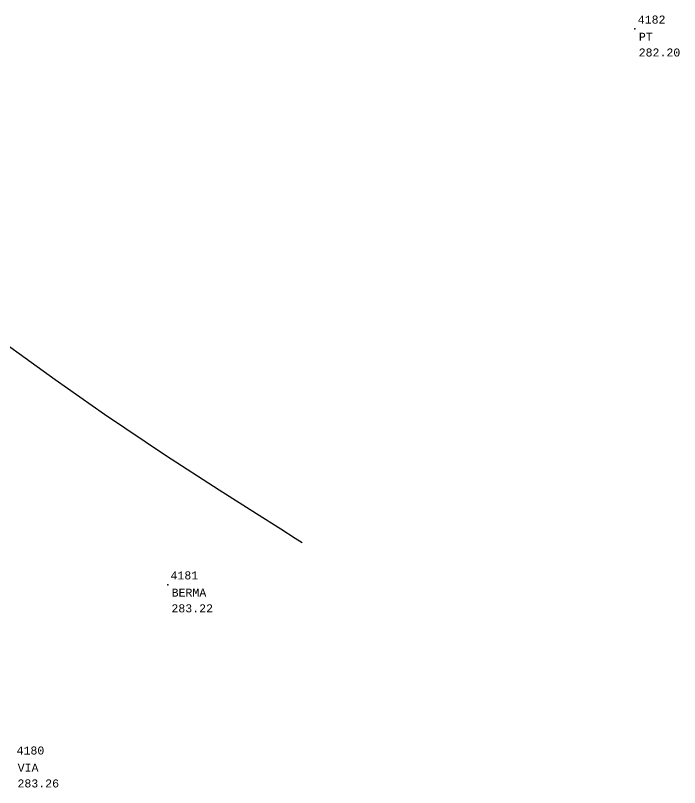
# Model space of a CAD drawing. Header units: metres. Extents: x 5050628 to 5051715, y 2427226 to 2427693.
# Drawn here: x 5050980.138 to 5050984.284, y 2427231.424 to 2427236.244 of the extents above; entities that cross this region are included whole.
import ezdxf
from ezdxf.enums import TextEntityAlignment as Align

# ---------------------------------------------------------------- set-up
doc = ezdxf.new("R2010")
doc.units = ezdxf.units.M
for name, color, linetype in [('C-TOPO-MINR-N', 11, 'Continuous'), ('CVL_PUNTO', 2, 'Continuous'), ('CVL_PUNTO_COR', 2, 'Continuous'), ('CVL_PUNTO_NUM', 2, 'Continuous')]:
    doc.layers.add(name, color=color, linetype=linetype)
doc.styles.add('MONOTXT4', font='monotxt4.shx')

msp = doc.modelspace()

# ---------------------------------------------------------------- linework, layer by layer
at = {"layer": 'C-TOPO-MINR-N', "color": 32, "linetype": 'Continuous', "lineweight": -3}
msp.add_polyline3d([(5050981.9269, 2427232.9521, 283.9655), (5050981.8848, 2427232.9794, 283.9655), (5050981.7939, 2427233.0373, 283.9655), (5050981.6416, 2427233.1335, 283.9655), (5050981.4096, 2427233.2803, 283.9655), (5050981.0753, 2427233.4965, 283.9655), (5050980.6946, 2427233.7526, 283.9655), (5050980.3854, 2427233.97, 283.9655), (5050979.8813, 2427234.3308, 283.9655)], dxfattribs=at)
at = {"layer": 'CVL_PUNTO', "color": 4}
for p in [(5050984.005, 2427236.161, 282.665), (5050984.005, 2427236.161, 282.665), (5050981.088, 2427232.691, 283.686), (5050981.088, 2427232.691, 283.686)]:
    msp.add_point(p, dxfattribs=at)

# ---------------------------------------------------------------- texts
at = {"layer": 'CVL_PUNTO_COR', "color": 4, "style": 'MONOTXT4'}
for s, p in [('282.20', (5050984.0283, 2427236.0382, 282.665)), ('283.22', (5050981.1113, 2427232.5682, 283.686)), ('283.26', (5050980.1503, 2427231.4752, 283.731))]:
    msp.add_text(s, height=0.05, dxfattribs=at).set_placement(p, align=Align.TOP_LEFT)
at = {"layer": 'CVL_PUNTO_NUM', "color": 4, "style": 'MONOTXT4'}
for s, p in [('4182', (5050984.0227, 2427236.1787, 282.665)), ('4181', (5050981.1057, 2427232.7087, 283.686)), ('4180', (5050980.1447, 2427231.6157, 283.731))]:
    msp.add_text(s, height=0.05, dxfattribs=at).set_placement(p, align=Align.BOTTOM_LEFT)
for s, p in [('PT', (5050984.0297, 2427236.1363, 282.665)), ('BERMA', (5050981.1127, 2427232.6663, 283.686)), ('VIA', (5050980.1517, 2427231.5733, 283.731))]:
    msp.add_text(s, height=0.05, dxfattribs=at).set_placement(p, align=Align.TOP_LEFT)

doc.saveas('drawing.dxf')
